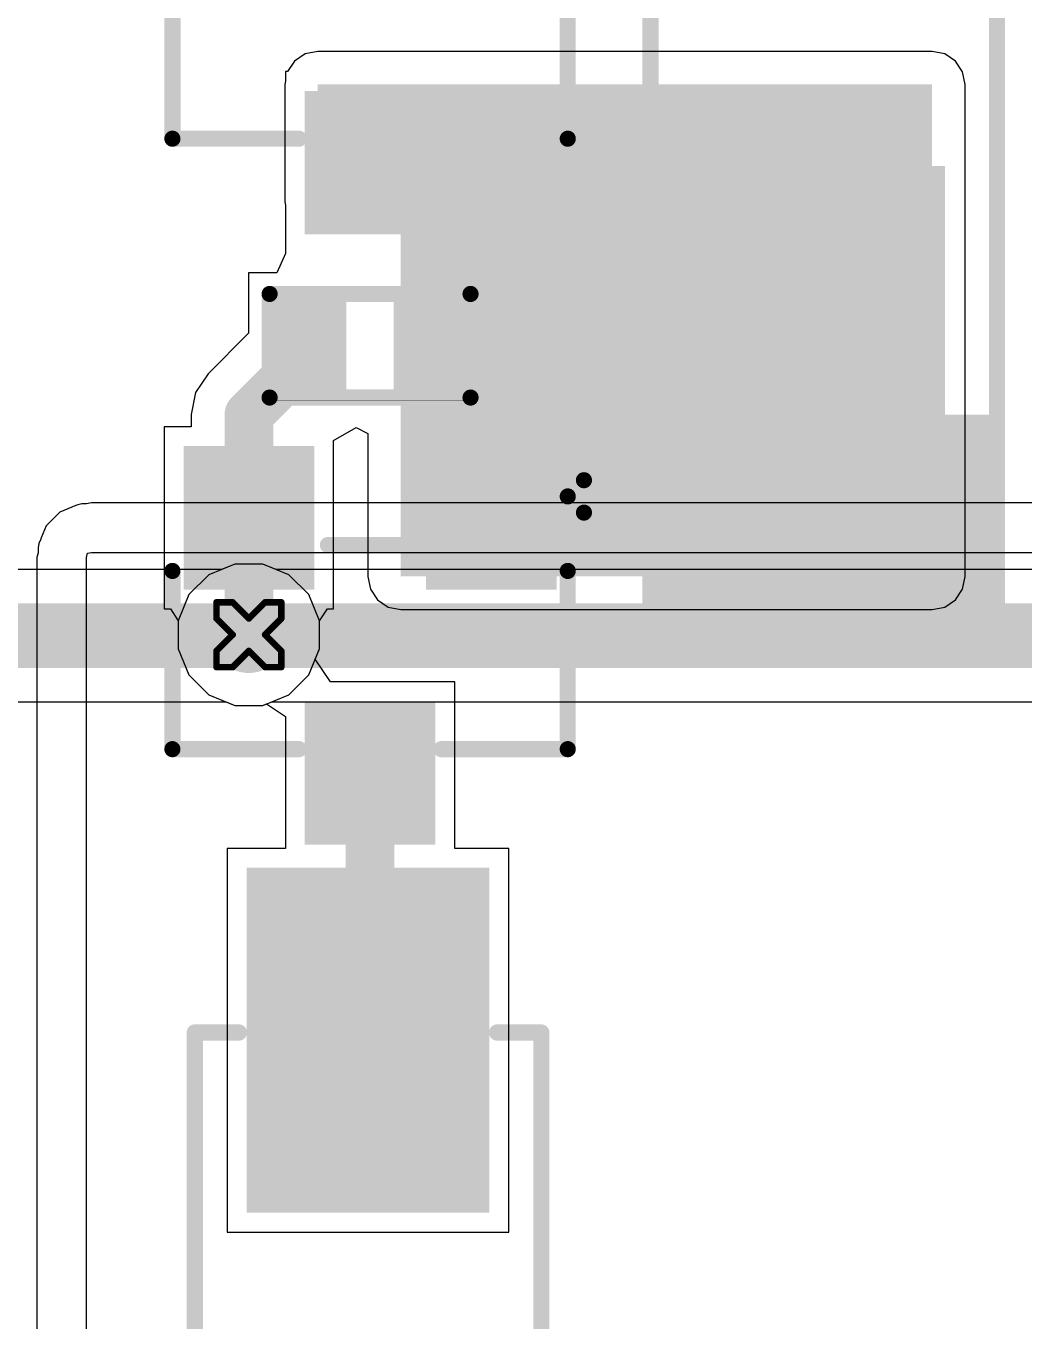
# Model space of a CAD drawing. Header units: inches. Extents: x -11 to 5379, y 0 to 5429.
# Drawn here: x 242.96 to 250.78, y 19.2 to 29.35 of the extents above; entities that cross this region are included whole.
import ezdxf

# ---------------------------------------------------------------- set-up
doc = ezdxf.new("R2010")
doc.units = ezdxf.units.IN
for name, color, linetype in [('Bottom Layer', 5, 'Continuous'), ('Drill Drawing', 1, 'Continuous'), ('GND', 16, 'Continuous'), ('PWR', 76, 'Continuous'), ('Top Layer', 1, 'Continuous'), ('Top Overlay', 2, 'Continuous'), ('Top Paste', 8, 'Continuous'), ('Top Solder', 216, 'Continuous'), ('Via Holes', 16, 'Continuous')]:
    doc.layers.add(name, color=color, linetype=linetype)

# ---------------------------------------------------------------- blocks, each defined once
blk = doc.blocks.new('R___0402_248')
at = {"layer": 'Top Layer'}
for points in [[(-0.699, -0.318), (-0.699, 0.318), (-0.241, 0.318), (-0.241, -0.318)], [(0.241, -0.318), (0.241, 0.318), (0.699, 0.318), (0.699, -0.318)]]:
    blk.add_hatch(color=1, dxfattribs=at).paths.add_polyline_path(points)
at = {"layer": 'Top Paste'}
for points in [[(-0.699, -0.318), (-0.699, 0.318), (-0.241, 0.318), (-0.241, -0.318)], [(0.241, -0.318), (0.241, 0.318), (0.699, 0.318), (0.699, -0.318)]]:
    blk.add_hatch(color=8, dxfattribs=at).paths.add_polyline_path(points)
at = {"layer": 'Top Solder'}
for points in [[(-0.754, -0.373), (-0.754, 0.373), (-0.186, 0.373), (-0.186, -0.373)], [(0.186, -0.373), (0.186, 0.373), (0.754, 0.373), (0.754, -0.373)]]:
    blk.add_hatch(color=216, dxfattribs=at).paths.add_polyline_path(points)
at = {"layer": 'Top Overlay'}
for points in [[(-0.787, -0.406, 0.127, 0.127, 0), (-0.787, 0.406, 0.127, 0.127, 0)], [(-0.787, 0.406, 0.127, 0.127, 0), (0.787, 0.406, 0.127, 0.127, 0)], [(0.787, -0.406, 0.127, 0.127, 0), (0.787, 0.406, 0.127, 0.127, 0)], [(-0.787, -0.406, 0.127, 0.127, 0), (0.787, -0.406, 0.127, 0.127, 0)], [(-0.813, -0.432, 0.00323, 0.00323, 0), (0.813, -0.432, 0.00323, 0.00323, 0)]]:
    blk.add_lwpolyline(points, format="xyseb", dxfattribs=at)
for points in [[(-0.819, 0.406, 0.0635, 0.0635, 1), (-0.756, 0.406, 0.0635, 0.0635, 1)], [(-0.819, 0.406, 0.0635, 0.0635, 1), (-0.756, 0.406, 0.0635, 0.0635, 1)], [(0.756, 0.406, 0.0635, 0.0635, 1), (0.819, 0.406, 0.0635, 0.0635, 1)], [(0.756, 0.406, 0.0635, 0.0635, 1), (0.819, 0.406, 0.0635, 0.0635, 1)], [(-0.819, -0.406, 0.0635, 0.0635, 1), (-0.756, -0.406, 0.0635, 0.0635, 1)], [(-0.819, -0.406, 0.0635, 0.0635, 1), (-0.756, -0.406, 0.0635, 0.0635, 1)], [(0.756, -0.406, 0.0635, 0.0635, 1), (0.819, -0.406, 0.0635, 0.0635, 1)], [(0.756, -0.406, 0.0635, 0.0635, 1), (0.819, -0.406, 0.0635, 0.0635, 1)], [(-0.814, -0.432, 0.00161, 0.00161, 1), (-0.812, -0.432, 0.00161, 0.00161, 1)], [(0.812, -0.432, 0.00161, 0.00161, 1), (0.814, -0.432, 0.00161, 0.00161, 1)]]:
    blk.add_lwpolyline(points, format="xyseb", close=True, dxfattribs=at)
blk = doc.blocks.new('SOT_23_479')
at = {"layer": 'Top Layer'}
for points in [[(-0.41, 1.46), (0.41, 1.46), (0.41, 0.54), (-0.41, 0.54)], [(-1.36, -0.54), (-0.54, -0.54), (-0.54, -1.46), (-1.36, -1.46)], [(0.54, -0.54), (1.36, -0.54), (1.36, -1.46), (0.54, -1.46)]]:
    blk.add_hatch(color=1, dxfattribs=at).paths.add_polyline_path(points)
at = {"layer": 'Top Paste'}
for points in [[(-0.41, 1.46), (0.41, 1.46), (0.41, 0.54), (-0.41, 0.54)], [(-1.36, -0.54), (-0.54, -0.54), (-0.54, -1.46), (-1.36, -1.46)], [(0.54, -0.54), (1.36, -0.54), (1.36, -1.46), (0.54, -1.46)]]:
    blk.add_hatch(color=8, dxfattribs=at).paths.add_polyline_path(points)
at = {"layer": 'Top Solder'}
for points in [[(-0.512, 1.562), (0.512, 1.562), (0.512, 0.438), (-0.512, 0.438)], [(-1.462, -0.438), (-0.438, -0.438), (-0.438, -1.562), (-1.462, -1.562)], [(0.438, -0.438), (1.462, -0.438), (1.462, -1.562), (0.438, -1.562)]]:
    blk.add_hatch(color=216, dxfattribs=at).paths.add_polyline_path(points)
at = {"layer": 'Top Overlay'}
for points in [[(-1.549, 0.813, 0.127, 0.127, 0), (-1.549, -0.584, 0.127, 0.127, 0)], [(-0.559, 0.813, 0.127, 0.127, 0), (-1.549, 0.813, 0.127, 0.127, 0)], [(1.549, 0.813, 0.127, 0.127, 0), (0.559, 0.813, 0.127, 0.127, 0)], [(1.549, 0.813, 0.127, 0.127, 0), (1.549, -0.584, 0.127, 0.127, 0)], [(0.33, -0.787, 0.127, 0.127, 0), (-0.33, -0.787, 0.127, 0.127, 0)], [(-1.549, -1.168, 0.127, 0.127, 0), (-1.676, -1.041, 0.127, 0.127, 0)], [(-1.676, -1.041, 0.127, 0.127, 0), (-1.676, -1.295, 0.127, 0.127, 0)], [(-1.549, -1.168, 0.127, 0.127, 0), (-1.676, -1.295, 0.127, 0.127, 0)]]:
    blk.add_lwpolyline(points, format="xyseb", dxfattribs=at)
for points in [[(-1.581, 0.813, 0.0635, 0.0635, 1), (-1.518, 0.813, 0.0635, 0.0635, 1)], [(-1.581, 0.813, 0.0635, 0.0635, 1), (-1.518, 0.813, 0.0635, 0.0635, 1)], [(-0.591, 0.813, 0.0635, 0.0635, 1), (-0.527, 0.813, 0.0635, 0.0635, 1)], [(0.527, 0.813, 0.0635, 0.0635, 1), (0.591, 0.813, 0.0635, 0.0635, 1)], [(1.518, 0.813, 0.0635, 0.0635, 1), (1.581, 0.813, 0.0635, 0.0635, 1)], [(1.518, 0.813, 0.0635, 0.0635, 1), (1.581, 0.813, 0.0635, 0.0635, 1)], [(-1.581, -0.584, 0.0635, 0.0635, 1), (-1.518, -0.584, 0.0635, 0.0635, 1)], [(1.518, -0.584, 0.0635, 0.0635, 1), (1.581, -0.584, 0.0635, 0.0635, 1)], [(-0.362, -0.787, 0.0635, 0.0635, 1), (-0.298, -0.787, 0.0635, 0.0635, 1)], [(0.298, -0.787, 0.0635, 0.0635, 1), (0.362, -0.787, 0.0635, 0.0635, 1)], [(-1.708, -1.041, 0.0635, 0.0635, 1), (-1.645, -1.041, 0.0635, 0.0635, 1)], [(-1.708, -1.041, 0.0635, 0.0635, 1), (-1.645, -1.041, 0.0635, 0.0635, 1)], [(-1.581, -1.168, 0.0635, 0.0635, 1), (-1.518, -1.168, 0.0635, 0.0635, 1)], [(-1.581, -1.168, 0.0635, 0.0635, 1), (-1.518, -1.168, 0.0635, 0.0635, 1)], [(-1.708, -1.295, 0.0635, 0.0635, 1), (-1.645, -1.295, 0.0635, 0.0635, 1)], [(-1.708, -1.295, 0.0635, 0.0635, 1), (-1.645, -1.295, 0.0635, 0.0635, 1)]]:
    blk.add_lwpolyline(points, format="xyseb", close=True, dxfattribs=at)
blk = doc.blocks.new('SOT_23_483')
at = {"layer": 'Top Layer'}
for points in [[(-0.41, 1.46), (0.41, 1.46), (0.41, 0.54), (-0.41, 0.54)], [(-1.36, -0.54), (-0.54, -0.54), (-0.54, -1.46), (-1.36, -1.46)], [(0.54, -0.54), (1.36, -0.54), (1.36, -1.46), (0.54, -1.46)]]:
    blk.add_hatch(color=1, dxfattribs=at).paths.add_polyline_path(points)
at = {"layer": 'Top Paste'}
for points in [[(-0.41, 1.46), (0.41, 1.46), (0.41, 0.54), (-0.41, 0.54)], [(-1.36, -0.54), (-0.54, -0.54), (-0.54, -1.46), (-1.36, -1.46)], [(0.54, -0.54), (1.36, -0.54), (1.36, -1.46), (0.54, -1.46)]]:
    blk.add_hatch(color=8, dxfattribs=at).paths.add_polyline_path(points)
at = {"layer": 'Top Solder'}
for points in [[(-0.512, 1.562), (0.512, 1.562), (0.512, 0.438), (-0.512, 0.438)], [(-1.462, -0.438), (-0.438, -0.438), (-0.438, -1.562), (-1.462, -1.562)], [(0.438, -0.438), (1.462, -0.438), (1.462, -1.562), (0.438, -1.562)]]:
    blk.add_hatch(color=216, dxfattribs=at).paths.add_polyline_path(points)
at = {"layer": 'Top Overlay'}
for points in [[(-1.549, 0.813, 0.127, 0.127, 0), (-1.549, -0.584, 0.127, 0.127, 0)], [(-0.559, 0.813, 0.127, 0.127, 0), (-1.549, 0.813, 0.127, 0.127, 0)], [(1.549, 0.813, 0.127, 0.127, 0), (0.559, 0.813, 0.127, 0.127, 0)], [(1.549, 0.813, 0.127, 0.127, 0), (1.549, -0.584, 0.127, 0.127, 0)], [(0.33, -0.787, 0.127, 0.127, 0), (-0.33, -0.787, 0.127, 0.127, 0)], [(-1.549, -1.168, 0.127, 0.127, 0), (-1.676, -1.041, 0.127, 0.127, 0)], [(-1.676, -1.041, 0.127, 0.127, 0), (-1.676, -1.295, 0.127, 0.127, 0)], [(-1.549, -1.168, 0.127, 0.127, 0), (-1.676, -1.295, 0.127, 0.127, 0)]]:
    blk.add_lwpolyline(points, format="xyseb", dxfattribs=at)
for points in [[(-1.581, 0.813, 0.0635, 0.0635, 1), (-1.518, 0.813, 0.0635, 0.0635, 1)], [(-1.581, 0.813, 0.0635, 0.0635, 1), (-1.518, 0.813, 0.0635, 0.0635, 1)], [(-0.591, 0.813, 0.0635, 0.0635, 1), (-0.527, 0.813, 0.0635, 0.0635, 1)], [(0.527, 0.813, 0.0635, 0.0635, 1), (0.591, 0.813, 0.0635, 0.0635, 1)], [(1.518, 0.813, 0.0635, 0.0635, 1), (1.581, 0.813, 0.0635, 0.0635, 1)], [(1.518, 0.813, 0.0635, 0.0635, 1), (1.581, 0.813, 0.0635, 0.0635, 1)], [(-1.581, -0.584, 0.0635, 0.0635, 1), (-1.518, -0.584, 0.0635, 0.0635, 1)], [(1.518, -0.584, 0.0635, 0.0635, 1), (1.581, -0.584, 0.0635, 0.0635, 1)], [(-0.362, -0.787, 0.0635, 0.0635, 1), (-0.298, -0.787, 0.0635, 0.0635, 1)], [(0.298, -0.787, 0.0635, 0.0635, 1), (0.362, -0.787, 0.0635, 0.0635, 1)], [(-1.708, -1.041, 0.0635, 0.0635, 1), (-1.645, -1.041, 0.0635, 0.0635, 1)], [(-1.708, -1.041, 0.0635, 0.0635, 1), (-1.645, -1.041, 0.0635, 0.0635, 1)], [(-1.581, -1.168, 0.0635, 0.0635, 1), (-1.518, -1.168, 0.0635, 0.0635, 1)], [(-1.581, -1.168, 0.0635, 0.0635, 1), (-1.518, -1.168, 0.0635, 0.0635, 1)], [(-1.708, -1.295, 0.0635, 0.0635, 1), (-1.645, -1.295, 0.0635, 0.0635, 1)], [(-1.708, -1.295, 0.0635, 0.0635, 1), (-1.645, -1.295, 0.0635, 0.0635, 1)]]:
    blk.add_lwpolyline(points, format="xyseb", close=True, dxfattribs=at)
blk = doc.blocks.new('SMA_549')
at = {"layer": 'Top Layer'}
for points in [[(-3.25, 0.85), (-0.75, 0.85), (-0.75, -0.85), (-3.25, -0.85)], [(0.75, 0.85), (3.25, 0.85), (3.25, -0.85), (0.75, -0.85)]]:
    blk.add_hatch(color=1, dxfattribs=at).paths.add_polyline_path(points)
at = {"layer": 'Top Overlay'}
for points in [[(-4.445, -1.422), (-3.278, -1.422), (-3.278, 1.422), (-4.445, 1.422)], [(-3.3, 0.924), (-2.596, 0.924), (-2.596, 1.422), (-3.3, 1.422)], [(-3.3, -1.422), (-2.596, -1.422), (-2.596, -0.924), (-3.3, -0.924)]]:
    blk.add_hatch(color=2, dxfattribs=at).paths.add_polyline_path(points)
at = {"layer": 'Top Paste'}
for points in [[(-3.25, 0.85), (-0.75, 0.85), (-0.75, -0.85), (-3.25, -0.85)], [(0.75, 0.85), (3.25, 0.85), (3.25, -0.85), (0.75, -0.85)]]:
    blk.add_hatch(color=8, dxfattribs=at).paths.add_polyline_path(points)
at = {"layer": 'Top Solder'}
for points in [[(-3.352, 0.952), (-0.648, 0.952), (-0.648, -0.952), (-3.352, -0.952)], [(0.648, 0.952), (3.352, 0.952), (3.352, -0.952), (0.648, -0.952)]]:
    blk.add_hatch(color=216, dxfattribs=at).paths.add_polyline_path(points)
at = {"layer": 'Top Overlay'}
for points in [[(-2.658, 1.358, 0.127, 0.127, 0), (2.061, 1.358, 0.127, 0.127, 0)], [(2.061, 1.358, 0.127, 0.127, 0), (2.061, 1.012, 0.127, 0.127, 0)], [(2.061, -1.012, 0.127, 0.127, 0), (2.061, -1.358, 0.127, 0.127, 0)], [(-2.658, -1.358, 0.127, 0.127, 0), (2.061, -1.358, 0.127, 0.127, 0)]]:
    blk.add_lwpolyline(points, format="xyseb", dxfattribs=at)
for points in [[(-2.69, 1.358, 0.0635, 0.0635, 1), (-2.626, 1.358, 0.0635, 0.0635, 1)], [(2.029, 1.358, 0.0635, 0.0635, 1), (2.093, 1.358, 0.0635, 0.0635, 1)], [(2.029, 1.358, 0.0635, 0.0635, 1), (2.093, 1.358, 0.0635, 0.0635, 1)], [(2.029, 1.012, 0.0635, 0.0635, 1), (2.093, 1.012, 0.0635, 0.0635, 1)], [(2.029, -1.012, 0.0635, 0.0635, 1), (2.093, -1.012, 0.0635, 0.0635, 1)], [(-2.69, -1.358, 0.0635, 0.0635, 1), (-2.626, -1.358, 0.0635, 0.0635, 1)], [(2.029, -1.358, 0.0635, 0.0635, 1), (2.093, -1.358, 0.0635, 0.0635, 1)], [(2.029, -1.358, 0.0635, 0.0635, 1), (2.093, -1.358, 0.0635, 0.0635, 1)]]:
    blk.add_lwpolyline(points, format="xyseb", close=True, dxfattribs=at)
blk = doc.blocks.new('SMA_553')
at = {"layer": 'Top Layer'}
for points in [[(-3.25, 0.85), (-0.75, 0.85), (-0.75, -0.85), (-3.25, -0.85)], [(0.75, 0.85), (3.25, 0.85), (3.25, -0.85), (0.75, -0.85)]]:
    blk.add_hatch(color=1, dxfattribs=at).paths.add_polyline_path(points)
at = {"layer": 'Top Overlay'}
for points in [[(-4.445, -1.422), (-3.278, -1.422), (-3.278, 1.422), (-4.445, 1.422)], [(-3.3, 0.924), (-2.596, 0.924), (-2.596, 1.422), (-3.3, 1.422)], [(-3.3, -1.422), (-2.596, -1.422), (-2.596, -0.924), (-3.3, -0.924)]]:
    blk.add_hatch(color=2, dxfattribs=at).paths.add_polyline_path(points)
at = {"layer": 'Top Paste'}
for points in [[(-3.25, 0.85), (-0.75, 0.85), (-0.75, -0.85), (-3.25, -0.85)], [(0.75, 0.85), (3.25, 0.85), (3.25, -0.85), (0.75, -0.85)]]:
    blk.add_hatch(color=8, dxfattribs=at).paths.add_polyline_path(points)
at = {"layer": 'Top Solder'}
for points in [[(-3.352, 0.952), (-0.648, 0.952), (-0.648, -0.952), (-3.352, -0.952)], [(0.648, 0.952), (3.352, 0.952), (3.352, -0.952), (0.648, -0.952)]]:
    blk.add_hatch(color=216, dxfattribs=at).paths.add_polyline_path(points)
at = {"layer": 'Top Overlay'}
for points in [[(-2.658, 1.358, 0.127, 0.127, 0), (2.061, 1.358, 0.127, 0.127, 0)], [(2.061, 1.358, 0.127, 0.127, 0), (2.061, 1.012, 0.127, 0.127, 0)], [(2.061, -1.012, 0.127, 0.127, 0), (2.061, -1.358, 0.127, 0.127, 0)], [(-2.658, -1.358, 0.127, 0.127, 0), (2.061, -1.358, 0.127, 0.127, 0)]]:
    blk.add_lwpolyline(points, format="xyseb", dxfattribs=at)
for points in [[(-2.69, 1.358, 0.0635, 0.0635, 1), (-2.626, 1.358, 0.0635, 0.0635, 1)], [(2.029, 1.358, 0.0635, 0.0635, 1), (2.093, 1.358, 0.0635, 0.0635, 1)], [(2.029, 1.358, 0.0635, 0.0635, 1), (2.093, 1.358, 0.0635, 0.0635, 1)], [(2.029, 1.012, 0.0635, 0.0635, 1), (2.093, 1.012, 0.0635, 0.0635, 1)], [(2.029, -1.012, 0.0635, 0.0635, 1), (2.093, -1.012, 0.0635, 0.0635, 1)], [(-2.69, -1.358, 0.0635, 0.0635, 1), (-2.626, -1.358, 0.0635, 0.0635, 1)], [(2.029, -1.358, 0.0635, 0.0635, 1), (2.093, -1.358, 0.0635, 0.0635, 1)], [(2.029, -1.358, 0.0635, 0.0635, 1), (2.093, -1.358, 0.0635, 0.0635, 1)]]:
    blk.add_lwpolyline(points, format="xyseb", close=True, dxfattribs=at)

msp = doc.modelspace()

# ---------------------------------------------------------------- hatches: boundary and pattern name
at = {"layer": 'Bottom Layer'}
h = msp.add_hatch(color=5, dxfattribs=at)
edge = h.paths.add_edge_path()
edge.add_arc((244.706, 24.578), 0.3, 0, 360)
at = {"layer": 'GND'}
h = msp.add_hatch(color=16, dxfattribs=at)
edge = h.paths.add_edge_path()
edge.add_arc((244.706, 24.578), 0.3, 0, 360)
at = {"layer": 'PWR'}
h = msp.add_hatch(color=76, dxfattribs=at)
edge = h.paths.add_edge_path()
edge.add_arc((244.706, 24.578), 0.3, 0, 360)
at = {"layer": 'Top Layer'}
for points in [[(245.246, 27.971), (250.062, 27.971), (250.062, 28.891), (245.246, 28.891)], [(245.897, 25.035), (250.062, 25.035), (250.062, 28.891), (245.897, 28.891)]]:
    msp.add_hatch(color=1, dxfattribs=at).paths.add_polyline_path(points)
h = msp.add_hatch(color=1, dxfattribs=at)
edge = h.paths.add_edge_path()
edge.add_arc((244.706, 24.578), 0.3, 0, 360)
at = {"layer": 'Via Holes'}
h = msp.add_hatch(color=7, dxfattribs=at)
edge = h.paths.add_edge_path()
edge.add_arc((244.706, 24.578), 0.15, 0, 360)

# ---------------------------------------------------------------- linework, layer by layer
at = {"layer": 'Bottom Layer'}
for p, q in [((244.491, 25.089), (237.121, 25.089)), ((244.596, 25.132), (244.491, 25.089)), ((244.816, 25.132), (244.596, 25.132)), ((244.921, 25.089), (244.816, 25.132)), ((252.26, 25.089), (244.921, 25.089)), ((237.16, 24.053), (244.527, 24.053)), ((244.527, 24.053), (244.596, 24.024)), ((244.596, 24.024), (244.816, 24.024)), ((244.816, 24.024), (244.885, 24.053)), ((244.885, 24.053), (252.221, 24.053))]:
    msp.add_line(p, q, dxfattribs=at)
msp.add_lwpolyline([(229.22, 24.571, 0.508, 0.508, 0), (252.43, 24.571, 0.508, 0.508, 0)], format="xyseb", dxfattribs=at)
at = {"layer": 'Drill Drawing'}
for points in [[(244.452, 24.705, 0.0508, 0.0508, 0), (244.452, 24.832, 0.0508, 0.0508, 0)], [(244.452, 24.832, 0.0508, 0.0508, 0), (244.579, 24.832, 0.0508, 0.0508, 0)], [(244.579, 24.832, 0.0508, 0.0508, 0), (244.706, 24.705, 0.0508, 0.0508, 0)], [(244.706, 24.705, 0.0508, 0.0508, 0), (244.833, 24.832, 0.0508, 0.0508, 0)], [(244.833, 24.832, 0.0508, 0.0508, 0), (244.96, 24.832, 0.0508, 0.0508, 0)], [(244.96, 24.705, 0.0508, 0.0508, 0), (244.96, 24.832, 0.0508, 0.0508, 0)], [(244.452, 24.705, 0.0508, 0.0508, 0), (244.579, 24.578, 0.0508, 0.0508, 0)], [(244.833, 24.578, 0.0508, 0.0508, 0), (244.96, 24.705, 0.0508, 0.0508, 0)], [(244.452, 24.451, 0.0508, 0.0508, 0), (244.579, 24.578, 0.0508, 0.0508, 0)], [(244.833, 24.578, 0.0508, 0.0508, 0), (244.96, 24.451, 0.0508, 0.0508, 0)], [(244.452, 24.324, 0.0508, 0.0508, 0), (244.452, 24.451, 0.0508, 0.0508, 0)], [(244.579, 24.324, 0.0508, 0.0508, 0), (244.706, 24.451, 0.0508, 0.0508, 0)], [(244.706, 24.451, 0.0508, 0.0508, 0), (244.833, 24.324, 0.0508, 0.0508, 0)], [(244.96, 24.324, 0.0508, 0.0508, 0), (244.96, 24.451, 0.0508, 0.0508, 0)], [(244.452, 24.324, 0.0508, 0.0508, 0), (244.579, 24.324, 0.0508, 0.0508, 0)], [(244.833, 24.324, 0.0508, 0.0508, 0), (244.96, 24.324, 0.0508, 0.0508, 0)]]:
    msp.add_lwpolyline(points, format="xyseb", dxfattribs=at)
for points in [[(244.439, 24.832, 0.0254, 0.0254, 1), (244.465, 24.832, 0.0254, 0.0254, 1)], [(244.439, 24.832, 0.0254, 0.0254, 1), (244.465, 24.832, 0.0254, 0.0254, 1)], [(244.566, 24.832, 0.0254, 0.0254, 1), (244.592, 24.832, 0.0254, 0.0254, 1)], [(244.566, 24.832, 0.0254, 0.0254, 1), (244.592, 24.832, 0.0254, 0.0254, 1)], [(244.82, 24.832, 0.0254, 0.0254, 1), (244.846, 24.832, 0.0254, 0.0254, 1)], [(244.82, 24.832, 0.0254, 0.0254, 1), (244.846, 24.832, 0.0254, 0.0254, 1)], [(244.947, 24.832, 0.0254, 0.0254, 1), (244.973, 24.832, 0.0254, 0.0254, 1)], [(244.947, 24.832, 0.0254, 0.0254, 1), (244.973, 24.832, 0.0254, 0.0254, 1)], [(244.439, 24.705, 0.0254, 0.0254, 1), (244.465, 24.705, 0.0254, 0.0254, 1)], [(244.439, 24.705, 0.0254, 0.0254, 1), (244.465, 24.705, 0.0254, 0.0254, 1)], [(244.693, 24.705, 0.0254, 0.0254, 1), (244.719, 24.705, 0.0254, 0.0254, 1)], [(244.693, 24.705, 0.0254, 0.0254, 1), (244.719, 24.705, 0.0254, 0.0254, 1)], [(244.947, 24.705, 0.0254, 0.0254, 1), (244.973, 24.705, 0.0254, 0.0254, 1)], [(244.947, 24.705, 0.0254, 0.0254, 1), (244.973, 24.705, 0.0254, 0.0254, 1)], [(244.566, 24.578, 0.0254, 0.0254, 1), (244.592, 24.578, 0.0254, 0.0254, 1)], [(244.566, 24.578, 0.0254, 0.0254, 1), (244.592, 24.578, 0.0254, 0.0254, 1)], [(244.82, 24.578, 0.0254, 0.0254, 1), (244.846, 24.578, 0.0254, 0.0254, 1)], [(244.82, 24.578, 0.0254, 0.0254, 1), (244.846, 24.578, 0.0254, 0.0254, 1)], [(244.439, 24.451, 0.0254, 0.0254, 1), (244.465, 24.451, 0.0254, 0.0254, 1)], [(244.439, 24.451, 0.0254, 0.0254, 1), (244.465, 24.451, 0.0254, 0.0254, 1)], [(244.693, 24.451, 0.0254, 0.0254, 1), (244.719, 24.451, 0.0254, 0.0254, 1)], [(244.693, 24.451, 0.0254, 0.0254, 1), (244.719, 24.451, 0.0254, 0.0254, 1)], [(244.947, 24.451, 0.0254, 0.0254, 1), (244.973, 24.451, 0.0254, 0.0254, 1)], [(244.947, 24.451, 0.0254, 0.0254, 1), (244.973, 24.451, 0.0254, 0.0254, 1)], [(244.439, 24.324, 0.0254, 0.0254, 1), (244.465, 24.324, 0.0254, 0.0254, 1)], [(244.439, 24.324, 0.0254, 0.0254, 1), (244.465, 24.324, 0.0254, 0.0254, 1)], [(244.566, 24.324, 0.0254, 0.0254, 1), (244.592, 24.324, 0.0254, 0.0254, 1)], [(244.566, 24.324, 0.0254, 0.0254, 1), (244.592, 24.324, 0.0254, 0.0254, 1)], [(244.82, 24.324, 0.0254, 0.0254, 1), (244.846, 24.324, 0.0254, 0.0254, 1)], [(244.82, 24.324, 0.0254, 0.0254, 1), (244.846, 24.324, 0.0254, 0.0254, 1)], [(244.947, 24.324, 0.0254, 0.0254, 1), (244.973, 24.324, 0.0254, 0.0254, 1)], [(244.947, 24.324, 0.0254, 0.0254, 1), (244.973, 24.324, 0.0254, 0.0254, 1)]]:
    msp.add_lwpolyline(points, format="xyseb", close=True, dxfattribs=at)
at = {"layer": 'GND'}
for p, q in [((244.596, 25.132), (244.392, 25.048)), ((244.816, 25.132), (244.596, 25.132)), ((245.02, 25.048), (244.816, 25.132)), ((244.392, 25.048), (244.236, 24.892)), ((245.176, 24.892), (245.02, 25.048)), ((244.236, 24.892), (244.152, 24.688)), ((245.26, 24.688), (245.176, 24.892)), ((244.152, 24.688), (244.152, 24.468)), ((245.26, 24.468), (245.26, 24.688)), ((244.152, 24.468), (244.236, 24.264)), ((245.176, 24.264), (245.26, 24.468)), ((244.236, 24.264), (244.392, 24.108)), ((245.02, 24.108), (245.176, 24.264)), ((244.392, 24.108), (244.596, 24.024)), ((244.816, 24.024), (245.02, 24.108)), ((244.596, 24.024), (244.816, 24.024))]:
    msp.add_line(p, q, dxfattribs=at)
at = {"layer": 'PWR'}
for p, q in [((243.364, 25.597), (243.329, 25.582)), ((243.396, 25.603), (243.364, 25.597)), ((243.434, 25.603), (243.396, 25.603)), ((243.472, 25.611), (243.434, 25.603)), ((252.92, 25.611), (243.472, 25.611)), ((243.224, 25.539), (243.117, 25.432)), ((243.318, 25.578), (243.224, 25.539)), ((243.224, 25.539), (243.224, 25.539)), ((243.323, 25.581), (243.318, 25.578)), ((243.329, 25.582), (243.323, 25.581)), ((243.117, 25.432), (243.078, 25.337)), ((243.117, 25.432), (243.117, 25.432)), ((243.059, 25.292), (243.053, 25.26)), ((243.074, 25.327), (243.059, 25.292)), ((243.075, 25.333), (243.074, 25.327)), ((243.078, 25.337), (243.075, 25.333)), ((243.053, 25.221), (243.045, 25.184)), ((243.045, 25.184), (243.045, 6.528)), ((243.053, 25.26), (243.053, 25.221)), ((243.434, 25.184), (243.44, 25.216)), ((243.434, 5.445), (243.434, 25.184)), ((243.44, 25.216), (243.472, 25.222)), ((243.472, 25.222), (252.92, 25.222))]:
    msp.add_line(p, q, dxfattribs=at)
at = {"layer": 'Top Layer'}
for p, q in [((245.246, 29.15), (245.147, 29.131)), ((250.062, 29.15), (245.246, 29.15)), ((250.161, 29.131), (250.062, 29.15)), ((245.063, 29.074), (245.008, 28.993)), ((245.147, 29.131), (245.063, 29.074)), ((250.245, 29.074), (250.161, 29.131)), ((250.301, 28.99), (250.245, 29.074)), ((245.008, 28.993), (244.992, 28.993)), ((244.992, 28.993), (244.992, 28.916)), ((250.321, 28.891), (250.301, 28.99)), ((244.992, 28.916), (244.987, 28.891)), ((244.987, 28.891), (244.987, 27.971)), ((250.321, 25.035), (250.321, 28.891)), ((244.987, 27.971), (244.992, 27.946)), ((244.992, 27.946), (244.992, 27.565)), ((244.992, 27.565), (244.925, 27.415)), ((244.925, 27.415), (244.704, 27.415)), ((244.704, 27.415), (244.704, 26.941)), ((244.704, 26.941), (244.386, 26.623)), ((244.386, 26.623), (244.287, 26.476)), ((244.287, 26.476), (244.253, 26.303)), ((244.253, 26.303), (244.253, 26.208)), ((244.253, 26.208), (244.042, 26.208)), ((244.042, 26.208), (244.042, 24.78)), ((245.37, 26.1), (245.548, 26.202)), ((245.548, 26.202), (245.638, 26.156)), ((245.37, 24.78), (245.37, 26.1)), ((245.638, 26.156), (245.638, 25.035)), ((245.638, 25.035), (245.658, 24.935)), ((250.301, 24.935), (250.321, 25.035)), ((245.658, 24.935), (245.714, 24.851)), ((250.245, 24.851), (250.301, 24.935)), ((244.042, 24.78), (244.091, 24.78)), ((244.091, 24.78), (244.152, 24.688)), ((245.26, 24.688), (245.321, 24.78)), ((245.321, 24.78), (245.37, 24.78)), ((245.714, 24.851), (245.798, 24.795)), ((245.798, 24.795), (245.897, 24.776)), ((245.897, 24.776), (250.062, 24.776)), ((250.062, 24.776), (250.161, 24.795)), ((250.161, 24.795), (250.245, 24.851)), ((244.152, 24.688), (244.152, 24.468)), ((245.26, 24.468), (245.26, 24.688)), ((244.152, 24.468), (244.236, 24.264)), ((245.226, 24.386), (245.26, 24.468)), ((245.345, 24.208), (245.226, 24.386)), ((244.236, 24.264), (244.392, 24.108)), ((246.32, 24.208), (245.345, 24.208)), ((246.32, 22.903), (246.32, 24.208)), ((244.392, 24.108), (244.596, 24.024)), ((244.596, 24.024), (244.816, 24.024)), ((244.816, 24.024), (244.844, 24.036)), ((244.844, 24.036), (244.992, 23.937)), ((244.992, 23.937), (244.992, 22.903)), ((244.992, 22.903), (244.536, 22.903)), ((244.536, 22.903), (244.536, 19.895)), ((246.744, 22.903), (246.32, 22.903)), ((246.744, 19.895), (246.744, 22.903)), ((244.536, 19.895), (246.744, 19.895))]:
    msp.add_line(p, q, dxfattribs=at)
for points in [[(245.186, 26.754, 0.381, 0.381, 0), (245.186, 26.843, 0.381, 0.381, 0)], [(244.706, 26.303, 0.381, 0.381, 0), (245.12, 26.716, 0.381, 0.381, 0)], [(245.12, 26.716, 0.381, 0.381, 0), (245.148, 26.716, 0.381, 0.381, 0)], [(245.148, 26.716, 0.381, 0.381, 0), (245.186, 26.754, 0.381, 0.381, 0)], [(244.706, 25.494, 0.381, 0.381, 0), (244.706, 26.303, 0.381, 0.381, 0)], [(244.706, 24.578, 0.381, 0.381, 0), (244.706, 25.494, 0.381, 0.381, 0)], [(245.656, 20.907, 0.381, 0.381, 0), (245.656, 23.113, 0.381, 0.381, 0)], [(245.64, 20.891, 0.381, 0.381, 0), (245.656, 20.907, 0.381, 0.381, 0)]]:
    msp.add_lwpolyline(points, format="xyseb", dxfattribs=at)
for points in [[(245.091, 26.843, 0.191, 0.191, 1), (245.281, 26.843, 0.191, 0.191, 1)], [(245.024, 26.716, 0.191, 0.191, 1), (245.215, 26.716, 0.191, 0.191, 1)], [(245.024, 26.716, 0.191, 0.191, 1), (245.215, 26.716, 0.191, 0.191, 1)], [(245.053, 26.716, 0.191, 0.191, 1), (245.243, 26.716, 0.191, 0.191, 1)], [(245.053, 26.716, 0.191, 0.191, 1), (245.243, 26.716, 0.191, 0.191, 1)], [(245.091, 26.754, 0.191, 0.191, 1), (245.281, 26.754, 0.191, 0.191, 1)], [(245.091, 26.754, 0.191, 0.191, 1), (245.281, 26.754, 0.191, 0.191, 1)], [(244.611, 26.303, 0.191, 0.191, 1), (244.801, 26.303, 0.191, 0.191, 1)], [(244.611, 26.303, 0.191, 0.191, 1), (244.801, 26.303, 0.191, 0.191, 1)], [(244.611, 25.494, 0.191, 0.191, 1), (244.801, 25.494, 0.191, 0.191, 1)], [(244.611, 25.494, 0.191, 0.191, 1), (244.801, 25.494, 0.191, 0.191, 1)], [(244.611, 24.578, 0.191, 0.191, 1), (244.801, 24.578, 0.191, 0.191, 1)], [(245.561, 23.113, 0.191, 0.191, 1), (245.751, 23.113, 0.191, 0.191, 1)], [(245.545, 20.891, 0.191, 0.191, 1), (245.736, 20.891, 0.191, 0.191, 1)], [(245.561, 20.907, 0.191, 0.191, 1), (245.751, 20.907, 0.191, 0.191, 1)], [(245.561, 20.907, 0.191, 0.191, 1), (245.751, 20.907, 0.191, 0.191, 1)]]:
    msp.add_lwpolyline(points, format="xyseb", close=True, dxfattribs=at)

# ---------------------------------------------------------------- block references
for name, p, rotation in [('SMA_549', (249.212, 28.899), 90), ('SOT_23_479', (245.656, 29.279), 180), ('SOT_23_483', (245.656, 24.494), 180), ('SMA_553', (245.64, 19.399), 90)]:
    msp.add_blockref(name, p, dxfattribs=dict(rotation=rotation))
msp.add_blockref('R___0402_248', (245.656, 26.843))

doc.saveas('drawing.dxf')
